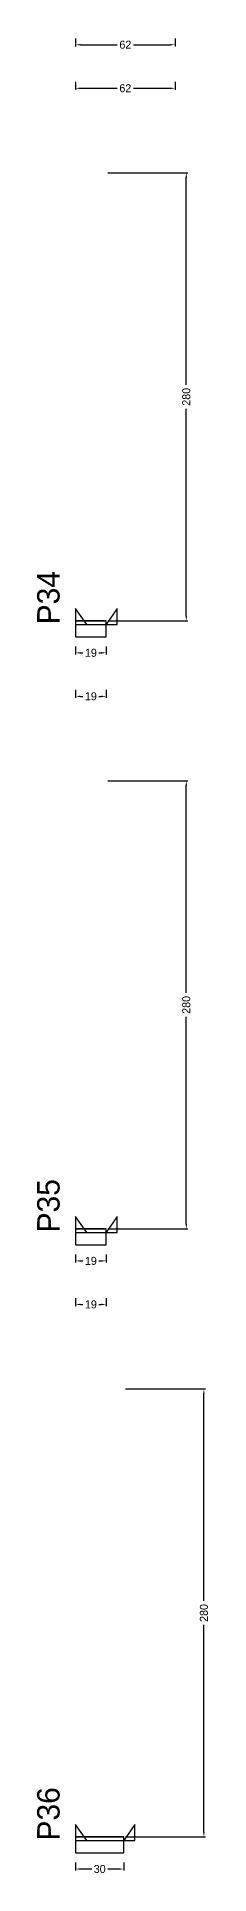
# Model space of a CAD drawing. Header units: centimetres. Extents: x -12000 to 4115, y -10266 to 2668.
# Drawn here: x 3976 to 4083, y -6101 to -4953 of the extents above; entities that cross this region are included whole.
import ezdxf

# ---------------------------------------------------------------- set-up
doc = ezdxf.new("R2010")
doc.units = ezdxf.units.CM
for name, color, linetype in [('NOMENCLATURA', 7, 'Continuous'), ('SARR_2.2x10', 60, 'Continuous'), ('SARR_2.2x7', 40, 'Continuous')]:
    doc.layers.add(name, color=color, linetype=linetype)
doc.dimstyles.new('PAINEL-NOVA', dxfattribs={"dimtxt": 5, "dimasz": 3, "dimexe": 1, "dimexo": 1, "dimgap": 1, "dimtad": 1, "dimcen": 2.5, "dimazin": 3, "dimtfac": 1, "dimtmove": 0, "dimatfit": 3})

# ---------------------------------------------------------------- blocks, each defined once
blk = doc.blocks.new('_CLOSEDFILLED')
at = {"color": 0, "linetype": 'BYBLOCK'}
blk.add_solid([(-1, 0.16), (0, 0), (-1, -0.16)], dxfattribs=at)
blk = doc.blocks.new('*D359')
for p, q in [((4000, -4953.8), (4000, -4958.8)), ((4003, -4957.8), (4026, -4957.8)), ((4036, -4957.8), (4059, -4957.8)), ((4062, -4953.8), (4062, -4958.8))]:
    blk.add_line(p, q)
at = {"layer": 'Defpoints'}
for p in [(4000, -4952.8), (4000, -4957.8), (4062, -4952.8)]:
    blk.add_point(p, dxfattribs=at)
at = {"layer": 'SARR_2.2x10', "xscale": 3, "yscale": 3, "rotation": 180}
blk.add_blockref('_CLOSEDFILLED', (4000, -4957.8), dxfattribs=at)
at = {"layer": 'SARR_2.2x10', "xscale": 3, "yscale": 3}
blk.add_blockref('_CLOSEDFILLED', (4062, -4957.8), dxfattribs=at)
at = {"layer": 'SARR_2.2x10', "insert": (4031, -4957.8), "char_height": 5, "attachment_point": 5}
blk.add_mtext('62', dxfattribs=at)
blk = doc.blocks.new('*D364')
for p, q in [((4000, -4981), (4000, -4986)), ((4062, -4981), (4062, -4986)), ((4003, -4985), (4026, -4985)), ((4036, -4985), (4059, -4985))]:
    blk.add_line(p, q)
at = {"layer": 'Defpoints'}
for p in [(4000, -4980), (4062, -4980), (4000, -4985)]:
    blk.add_point(p, dxfattribs=at)
at = {"layer": 'SARR_2.2x10', "xscale": 3, "yscale": 3, "rotation": 180}
blk.add_blockref('_CLOSEDFILLED', (4000, -4985), dxfattribs=at)
at = {"layer": 'SARR_2.2x10', "xscale": 3, "yscale": 3}
blk.add_blockref('_CLOSEDFILLED', (4062, -4985), dxfattribs=at)
at = {"layer": 'SARR_2.2x10', "insert": (4031, -4985), "char_height": 5, "attachment_point": 5}
blk.add_mtext('62', dxfattribs=at)
blk = doc.blocks.new('*D385')
for p, q in [((4000, -5333.8), (4000, -5338.8)), ((4003, -5337.8), (4004.5, -5337.8)), ((4014.5, -5337.8), (4016, -5337.8)), ((4019, -5333.8), (4019, -5338.8))]:
    blk.add_line(p, q)
at = {"layer": 'Defpoints'}
for p in [(4000, -5332.8), (4000, -5337.8), (4019, -5332.8)]:
    blk.add_point(p, dxfattribs=at)
at = {"layer": 'SARR_2.2x10', "xscale": 3, "yscale": 3, "rotation": 180}
blk.add_blockref('_CLOSEDFILLED', (4000, -5337.8), dxfattribs=at)
at = {"layer": 'SARR_2.2x10', "xscale": 3, "yscale": 3}
blk.add_blockref('_CLOSEDFILLED', (4019, -5337.8), dxfattribs=at)
at = {"layer": 'SARR_2.2x10', "insert": (4009.5, -5337.8), "char_height": 5, "attachment_point": 5}
blk.add_mtext('19', dxfattribs=at)
blk = doc.blocks.new('*D386')
for p, q in [((4020, -5037.8), (4070, -5037.8)), ((4069, -5170.3), (4069, -5040.8)), ((4069, -5314.8), (4069, -5185.3)), ((4020, -5317.8), (4070, -5317.8))]:
    blk.add_line(p, q)
at = {"layer": 'Defpoints'}
for p in [(4019, -5037.8), (4019, -5317.8), (4069, -5317.8)]:
    blk.add_point(p, dxfattribs=at)
at = {"layer": 'SARR_2.2x10', "xscale": 3, "yscale": 3}
for p, rotation in [((4069, -5037.8), 90), ((4069, -5317.8), 270)]:
    blk.add_blockref('_CLOSEDFILLED', p, dxfattribs=dict(at, rotation=rotation))
at = {"layer": 'SARR_2.2x10', "insert": (4069, -5177.8), "char_height": 5, "attachment_point": 5, "rotation": 90}
blk.add_mtext('280', dxfattribs=at)
blk = doc.blocks.new('*D387')
for p, q in [((4020, -5037.8), (4070, -5037.8)), ((4069, -5170.3), (4069, -5040.8)), ((4069, -5314.8), (4069, -5185.3)), ((4020, -5317.8), (4070, -5317.8))]:
    blk.add_line(p, q)
at = {"layer": 'Defpoints'}
for p in [(4019, -5037.8), (4019, -5317.8), (4069, -5317.8)]:
    blk.add_point(p, dxfattribs=at)
at = {"layer": 'SARR_2.2x10', "xscale": 3, "yscale": 3}
for p, rotation in [((4069, -5037.8), 90), ((4069, -5317.8), 270)]:
    blk.add_blockref('_CLOSEDFILLED', p, dxfattribs=dict(at, rotation=rotation))
at = {"layer": 'SARR_2.2x10', "insert": (4069, -5177.8), "char_height": 5, "attachment_point": 5, "rotation": 90}
blk.add_mtext('280', dxfattribs=at)
blk = doc.blocks.new('*D388')
for p, q in [((4020, -5037.8), (4070, -5037.8)), ((4069, -5170.3), (4069, -5040.8)), ((4069, -5314.8), (4069, -5185.3)), ((4020, -5317.8), (4070, -5317.8))]:
    blk.add_line(p, q)
at = {"layer": 'Defpoints'}
for p in [(4019, -5037.8), (4019, -5317.8), (4069, -5317.8)]:
    blk.add_point(p, dxfattribs=at)
at = {"layer": 'SARR_2.2x10', "xscale": 3, "yscale": 3}
for p, rotation in [((4069, -5037.8), 90), ((4069, -5317.8), 270)]:
    blk.add_blockref('_CLOSEDFILLED', p, dxfattribs=dict(at, rotation=rotation))
at = {"layer": 'SARR_2.2x10', "insert": (4069, -5177.8), "char_height": 5, "attachment_point": 5, "rotation": 90}
blk.add_mtext('280', dxfattribs=at)
blk = doc.blocks.new('*D389')
for p, q in [((4020, -5037.8), (4070, -5037.8)), ((4069, -5170.3), (4069, -5040.8)), ((4069, -5314.8), (4069, -5185.3)), ((4020, -5317.8), (4070, -5317.8))]:
    blk.add_line(p, q)
at = {"layer": 'Defpoints'}
for p in [(4019, -5037.8), (4019, -5317.8), (4069, -5317.8)]:
    blk.add_point(p, dxfattribs=at)
at = {"layer": 'SARR_2.2x10', "xscale": 3, "yscale": 3}
for p, rotation in [((4069, -5037.8), 90), ((4069, -5317.8), 270)]:
    blk.add_blockref('_CLOSEDFILLED', p, dxfattribs=dict(at, rotation=rotation))
at = {"layer": 'SARR_2.2x10', "insert": (4069, -5177.8), "char_height": 5, "attachment_point": 5, "rotation": 90}
blk.add_mtext('280', dxfattribs=at)
blk = doc.blocks.new('*D390')
for p, q in [((4000, -5361), (4000, -5366)), ((4019, -5361), (4019, -5366)), ((4003, -5365), (4004.5, -5365)), ((4014.5, -5365), (4016, -5365))]:
    blk.add_line(p, q)
at = {"layer": 'Defpoints'}
for p in [(4000, -5360), (4019, -5360), (4000, -5365)]:
    blk.add_point(p, dxfattribs=at)
at = {"layer": 'SARR_2.2x10', "xscale": 3, "yscale": 3, "rotation": 180}
blk.add_blockref('_CLOSEDFILLED', (4000, -5365), dxfattribs=at)
at = {"layer": 'SARR_2.2x10', "xscale": 3, "yscale": 3}
blk.add_blockref('_CLOSEDFILLED', (4019, -5365), dxfattribs=at)
at = {"layer": 'SARR_2.2x10', "insert": (4009.5, -5365), "char_height": 5, "attachment_point": 5}
blk.add_mtext('19', dxfattribs=at)
blk = doc.blocks.new('GRA-E')
at = {"layer": 'SARR_2.2x7'}
blk.add_lwpolyline([(0, 0), (7, 0), (0, 10)], close=True, dxfattribs=at)
blk = doc.blocks.new('GRA-D')
at = {"layer": 'SARR_2.2x7'}
blk.add_lwpolyline([(0, 0), (7, 0), (7, 10)], close=True, dxfattribs=at)
blk = doc.blocks.new('*D411')
for p, q in [((4000, -5713.8), (4000, -5718.8)), ((4003, -5717.8), (4004.5, -5717.8)), ((4014.5, -5717.8), (4016, -5717.8)), ((4019, -5713.8), (4019, -5718.8))]:
    blk.add_line(p, q)
at = {"layer": 'Defpoints'}
for p in [(4000, -5712.8), (4000, -5717.8), (4019, -5712.8)]:
    blk.add_point(p, dxfattribs=at)
at = {"layer": 'SARR_2.2x10', "xscale": 3, "yscale": 3, "rotation": 180}
blk.add_blockref('_CLOSEDFILLED', (4000, -5717.8), dxfattribs=at)
at = {"layer": 'SARR_2.2x10', "xscale": 3, "yscale": 3}
blk.add_blockref('_CLOSEDFILLED', (4019, -5717.8), dxfattribs=at)
at = {"layer": 'SARR_2.2x10', "insert": (4009.5, -5717.8), "char_height": 5, "attachment_point": 5}
blk.add_mtext('19', dxfattribs=at)
blk = doc.blocks.new('*D412')
for p, q in [((4020, -5417.8), (4070, -5417.8)), ((4069, -5550.3), (4069, -5420.8)), ((4069, -5694.8), (4069, -5565.3)), ((4020, -5697.8), (4070, -5697.8))]:
    blk.add_line(p, q)
at = {"layer": 'Defpoints'}
for p in [(4019, -5417.8), (4019, -5697.8), (4069, -5697.8)]:
    blk.add_point(p, dxfattribs=at)
at = {"layer": 'SARR_2.2x10', "xscale": 3, "yscale": 3}
for p, rotation in [((4069, -5417.8), 90), ((4069, -5697.8), 270)]:
    blk.add_blockref('_CLOSEDFILLED', p, dxfattribs=dict(at, rotation=rotation))
at = {"layer": 'SARR_2.2x10', "insert": (4069, -5557.8), "char_height": 5, "attachment_point": 5, "rotation": 90}
blk.add_mtext('280', dxfattribs=at)
blk = doc.blocks.new('*D413')
for p, q in [((4020, -5417.8), (4070, -5417.8)), ((4069, -5550.3), (4069, -5420.8)), ((4069, -5694.8), (4069, -5565.3)), ((4020, -5697.8), (4070, -5697.8))]:
    blk.add_line(p, q)
at = {"layer": 'Defpoints'}
for p in [(4019, -5417.8), (4019, -5697.8), (4069, -5697.8)]:
    blk.add_point(p, dxfattribs=at)
at = {"layer": 'SARR_2.2x10', "xscale": 3, "yscale": 3}
for p, rotation in [((4069, -5417.8), 90), ((4069, -5697.8), 270)]:
    blk.add_blockref('_CLOSEDFILLED', p, dxfattribs=dict(at, rotation=rotation))
at = {"layer": 'SARR_2.2x10', "insert": (4069, -5557.8), "char_height": 5, "attachment_point": 5, "rotation": 90}
blk.add_mtext('280', dxfattribs=at)
blk = doc.blocks.new('*D414')
for p, q in [((4020, -5417.8), (4070, -5417.8)), ((4069, -5550.3), (4069, -5420.8)), ((4069, -5694.8), (4069, -5565.3)), ((4020, -5697.8), (4070, -5697.8))]:
    blk.add_line(p, q)
at = {"layer": 'Defpoints'}
for p in [(4019, -5417.8), (4019, -5697.8), (4069, -5697.8)]:
    blk.add_point(p, dxfattribs=at)
at = {"layer": 'SARR_2.2x10', "xscale": 3, "yscale": 3}
for p, rotation in [((4069, -5417.8), 90), ((4069, -5697.8), 270)]:
    blk.add_blockref('_CLOSEDFILLED', p, dxfattribs=dict(at, rotation=rotation))
at = {"layer": 'SARR_2.2x10', "insert": (4069, -5557.8), "char_height": 5, "attachment_point": 5, "rotation": 90}
blk.add_mtext('280', dxfattribs=at)
blk = doc.blocks.new('*D415')
for p, q in [((4020, -5417.8), (4070, -5417.8)), ((4069, -5550.3), (4069, -5420.8)), ((4069, -5694.8), (4069, -5565.3)), ((4020, -5697.8), (4070, -5697.8))]:
    blk.add_line(p, q)
at = {"layer": 'Defpoints'}
for p in [(4019, -5417.8), (4019, -5697.8), (4069, -5697.8)]:
    blk.add_point(p, dxfattribs=at)
at = {"layer": 'SARR_2.2x10', "xscale": 3, "yscale": 3}
for p, rotation in [((4069, -5417.8), 90), ((4069, -5697.8), 270)]:
    blk.add_blockref('_CLOSEDFILLED', p, dxfattribs=dict(at, rotation=rotation))
at = {"layer": 'SARR_2.2x10', "insert": (4069, -5557.8), "char_height": 5, "attachment_point": 5, "rotation": 90}
blk.add_mtext('280', dxfattribs=at)
blk = doc.blocks.new('*D416')
for p, q in [((4000, -5741), (4000, -5746)), ((4019, -5741), (4019, -5746)), ((4003, -5745), (4004.5, -5745)), ((4014.5, -5745), (4016, -5745))]:
    blk.add_line(p, q)
at = {"layer": 'Defpoints'}
for p in [(4000, -5740), (4019, -5740), (4000, -5745)]:
    blk.add_point(p, dxfattribs=at)
at = {"layer": 'SARR_2.2x10', "xscale": 3, "yscale": 3, "rotation": 180}
blk.add_blockref('_CLOSEDFILLED', (4000, -5745), dxfattribs=at)
at = {"layer": 'SARR_2.2x10', "xscale": 3, "yscale": 3}
blk.add_blockref('_CLOSEDFILLED', (4019, -5745), dxfattribs=at)
at = {"layer": 'SARR_2.2x10', "insert": (4009.5, -5745), "char_height": 5, "attachment_point": 5}
blk.add_mtext('19', dxfattribs=at)
blk = doc.blocks.new('*D437')
for p, q in [((4000, -6093.8), (4000, -6098.8)), ((4030, -6093.8), (4030, -6098.8)), ((4003, -6097.8), (4010, -6097.8)), ((4020, -6097.8), (4027, -6097.8))]:
    blk.add_line(p, q)
at = {"layer": 'Defpoints'}
for p in [(4000, -6092.8), (4030, -6092.8), (4000, -6097.8)]:
    blk.add_point(p, dxfattribs=at)
at = {"layer": 'SARR_2.2x10', "xscale": 3, "yscale": 3, "rotation": 180}
blk.add_blockref('_CLOSEDFILLED', (4000, -6097.8), dxfattribs=at)
at = {"layer": 'SARR_2.2x10', "xscale": 3, "yscale": 3}
blk.add_blockref('_CLOSEDFILLED', (4030, -6097.8), dxfattribs=at)
at = {"layer": 'SARR_2.2x10', "insert": (4015, -6097.8), "char_height": 5, "attachment_point": 5}
blk.add_mtext('30', dxfattribs=at)
blk = doc.blocks.new('*D438')
for p, q in [((4031, -5797.8), (4081, -5797.8)), ((4080, -5930.3), (4080, -5800.8)), ((4080, -6074.8), (4080, -5945.3)), ((4031, -6077.8), (4081, -6077.8))]:
    blk.add_line(p, q)
at = {"layer": 'Defpoints'}
for p in [(4030, -5797.8), (4030, -6077.8), (4080, -6077.8)]:
    blk.add_point(p, dxfattribs=at)
at = {"layer": 'SARR_2.2x10', "xscale": 3, "yscale": 3}
for p, rotation in [((4080, -5797.8), 90), ((4080, -6077.8), 270)]:
    blk.add_blockref('_CLOSEDFILLED', p, dxfattribs=dict(at, rotation=rotation))
at = {"layer": 'SARR_2.2x10', "insert": (4080, -5937.8), "char_height": 5, "attachment_point": 5, "rotation": 90}
blk.add_mtext('280', dxfattribs=at)
blk = doc.blocks.new('*D439')
for p, q in [((4031, -5797.8), (4081, -5797.8)), ((4080, -5930.3), (4080, -5800.8)), ((4080, -6074.8), (4080, -5945.3)), ((4031, -6077.8), (4081, -6077.8))]:
    blk.add_line(p, q)
at = {"layer": 'Defpoints'}
for p in [(4030, -5797.8), (4030, -6077.8), (4080, -6077.8)]:
    blk.add_point(p, dxfattribs=at)
at = {"layer": 'SARR_2.2x10', "xscale": 3, "yscale": 3}
for p, rotation in [((4080, -5797.8), 90), ((4080, -6077.8), 270)]:
    blk.add_blockref('_CLOSEDFILLED', p, dxfattribs=dict(at, rotation=rotation))
at = {"layer": 'SARR_2.2x10', "insert": (4080, -5937.8), "char_height": 5, "attachment_point": 5, "rotation": 90}
blk.add_mtext('280', dxfattribs=at)
blk = doc.blocks.new('*D440')
for p, q in [((4031, -5797.8), (4081, -5797.8)), ((4080, -5930.3), (4080, -5800.8)), ((4080, -6074.8), (4080, -5945.3)), ((4031, -6077.8), (4081, -6077.8))]:
    blk.add_line(p, q)
at = {"layer": 'Defpoints'}
for p in [(4030, -5797.8), (4030, -6077.8), (4080, -6077.8)]:
    blk.add_point(p, dxfattribs=at)
at = {"layer": 'SARR_2.2x10', "xscale": 3, "yscale": 3}
for p, rotation in [((4080, -5797.8), 90), ((4080, -6077.8), 270)]:
    blk.add_blockref('_CLOSEDFILLED', p, dxfattribs=dict(at, rotation=rotation))
at = {"layer": 'SARR_2.2x10', "insert": (4080, -5937.8), "char_height": 5, "attachment_point": 5, "rotation": 90}
blk.add_mtext('280', dxfattribs=at)
blk = doc.blocks.new('*D441')
for p, q in [((4031, -5797.8), (4081, -5797.8)), ((4080, -5930.3), (4080, -5800.8)), ((4080, -6074.8), (4080, -5945.3)), ((4031, -6077.8), (4081, -6077.8))]:
    blk.add_line(p, q)
at = {"layer": 'Defpoints'}
for p in [(4030, -5797.8), (4030, -6077.8), (4080, -6077.8)]:
    blk.add_point(p, dxfattribs=at)
at = {"layer": 'SARR_2.2x10', "xscale": 3, "yscale": 3}
for p, rotation in [((4080, -5797.8), 90), ((4080, -6077.8), 270)]:
    blk.add_blockref('_CLOSEDFILLED', p, dxfattribs=dict(at, rotation=rotation))
at = {"layer": 'SARR_2.2x10', "insert": (4080, -5937.8), "char_height": 5, "attachment_point": 5, "rotation": 90}
blk.add_mtext('280', dxfattribs=at)

msp = doc.modelspace()

# ---------------------------------------------------------------- linework, layer by layer
at = {"layer": 'SARR_2.2x10'}
for p, q in [((4019, -5317.8), (4000, -5317.8)), ((4000, -5317.8), (4000, -5327.8)), ((4000, -5327.8), (4019, -5327.8)), ((4019, -5327.8), (4019, -5317.8)), ((4019, -5697.8), (4000, -5697.8)), ((4000, -5697.8), (4000, -5707.8)), ((4019, -5707.8), (4019, -5697.8)), ((4000, -5707.8), (4019, -5707.8)), ((4030, -6077.8), (4000, -6077.8)), ((4000, -6077.8), (4000, -6087.8)), ((4030, -6087.8), (4030, -6077.8)), ((4000, -6087.8), (4030, -6087.8))]:
    msp.add_line(p, q, dxfattribs=at)
at = {"layer": 'SARR_2.2x7'}
for p, q in [((4019, -5317.8), (4000, -5317.8)), ((4000, -5317.8), (4000, -5320)), ((4000, -5317.8), (4007, -5317.8)), ((4000, -5317.8), (4007, -5317.8)), ((4000, -5317.8), (4007, -5317.8)), ((4000, -5317.8), (4007, -5317.8)), ((4000, -5320), (4019, -5320)), ((4007, -5317.8), (4019, -5317.8)), ((4007, -5317.8), (4019, -5317.8)), ((4007, -5317.8), (4019, -5317.8)), ((4007, -5317.8), (4019, -5317.8)), ((4019, -5320), (4019, -5317.8)), ((4019, -5697.8), (4000, -5697.8)), ((4000, -5697.8), (4000, -5700)), ((4000, -5697.8), (4007, -5697.8)), ((4000, -5697.8), (4007, -5697.8)), ((4000, -5697.8), (4007, -5697.8)), ((4000, -5697.8), (4007, -5697.8)), ((4000, -5700), (4019, -5700)), ((4007, -5697.8), (4019, -5697.8)), ((4007, -5697.8), (4019, -5697.8)), ((4007, -5697.8), (4019, -5697.8)), ((4007, -5697.8), (4019, -5697.8)), ((4019, -5700), (4019, -5697.8)), ((4030, -6077.8), (4000, -6077.8)), ((4000, -6077.8), (4000, -6080)), ((4000, -6077.8), (4007, -6077.8)), ((4000, -6077.8), (4007, -6077.8)), ((4000, -6077.8), (4007, -6077.8)), ((4000, -6077.8), (4007, -6077.8)), ((4000, -6080), (4030, -6080)), ((4007, -6077.8), (4030, -6077.8)), ((4007, -6077.8), (4030, -6077.8)), ((4007, -6077.8), (4030, -6077.8)), ((4007, -6077.8), (4030, -6077.8)), ((4030, -6080), (4030, -6077.8))]:
    msp.add_line(p, q, dxfattribs=at)

# ---------------------------------------------------------------- block references
for name, p in [('GRA-E', (4000, -5320)), ('GRA-D', (4019, -5320)), ('GRA-E', (4000, -5700)), ('GRA-D', (4019, -5700)), ('GRA-E', (4000, -6080)), ('GRA-D', (4030, -6080))]:
    msp.add_blockref(name, p, dxfattribs=at)

# ---------------------------------------------------------------- texts
at = {"layer": 'NOMENCLATURA'}
for s, p in [('P34', (3990, -5320)), ('P35', (3990, -5700)), ('P36', (3990, -6080))]:
    msp.add_text(s, height=14, rotation=90, dxfattribs=at).set_placement(p)

# ---------------------------------------------------------------- dimensions: what is measured, and where the dimension line sits
at = {"layer": 'SARR_2.2x10'}
for base, p1, p2, picture, middle in [((4000, -4957.8), (4000, -4952.8), (4062, -4952.8), '*D359', (4031, -4957.8)), ((4000, -4985), (4000, -4980), (4062, -4980), '*D364', (4031, -4985)), ((4000, -5337.8), (4000, -5332.8), (4019, -5332.8), '*D385', (4009.5, -5337.8)), ((4000, -5365), (4000, -5360), (4019, -5360), '*D390', (4009.5, -5365)), ((4000, -5717.8), (4000, -5712.8), (4019, -5712.8), '*D411', (4009.5, -5717.8)), ((4000, -5745), (4000, -5740), (4019, -5740), '*D416', (4009.5, -5745)), ((4000, -6097.8), (4000, -6092.8), (4030, -6092.8), '*D437', (4015, -6097.8))]:
    dim = msp.add_linear_dim(base=base, p1=p1, p2=p2, dimstyle='PAINEL-NOVA', dxfattribs=at)
    dim.commit()
    dim.dimension.update_dxf_attribs({"geometry": picture, "text_midpoint": middle})
for base, p1, p2, picture, middle in [((4069, -5317.8), (4019, -5317.8), (4019, -5037.8), '*D386', (4069, -5177.8)), ((4069, -5317.8), (4019, -5317.8), (4019, -5037.8), '*D387', (4069, -5177.8)), ((4069, -5317.8), (4019, -5317.8), (4019, -5037.8), '*D388', (4069, -5177.8)), ((4069, -5317.8), (4019, -5317.8), (4019, -5037.8), '*D389', (4069, -5177.8)), ((4069, -5697.8), (4019, -5697.8), (4019, -5417.8), '*D412', (4069, -5557.8)), ((4069, -5697.8), (4019, -5697.8), (4019, -5417.8), '*D413', (4069, -5557.8)), ((4069, -5697.8), (4019, -5697.8), (4019, -5417.8), '*D414', (4069, -5557.8)), ((4069, -5697.8), (4019, -5697.8), (4019, -5417.8), '*D415', (4069, -5557.8)), ((4080, -6077.8), (4030, -6077.8), (4030, -5797.8), '*D438', (4080, -5937.8)), ((4080, -6077.8), (4030, -6077.8), (4030, -5797.8), '*D439', (4080, -5937.8)), ((4080, -6077.8), (4030, -6077.8), (4030, -5797.8), '*D440', (4080, -5937.8)), ((4080, -6077.8), (4030, -6077.8), (4030, -5797.8), '*D441', (4080, -5937.8))]:
    dim = msp.add_linear_dim(base=base, p1=p1, p2=p2, angle=90, dimstyle='PAINEL-NOVA', dxfattribs=at)
    dim.commit()
    dim.dimension.update_dxf_attribs({"geometry": picture, "text_midpoint": middle})

doc.saveas('drawing.dxf')
